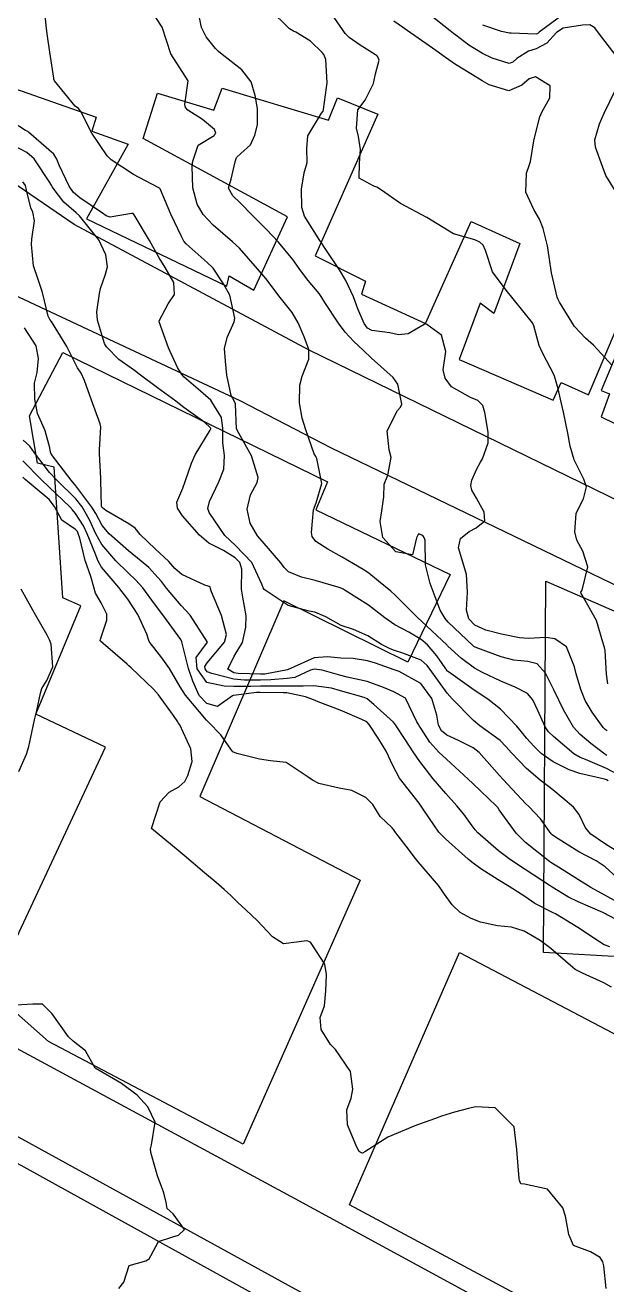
# Model space of a CAD drawing. Header units: metres. Extents: x 318500 to 325275, y 7408834 to 7428799.
# Drawn here: x 323436 to 323479.5, y 7418946.5 to 7419040.8 of the extents above; entities that cross this region are included whole.
import ezdxf

# ---------------------------------------------------------------- set-up
doc = ezdxf.new("R2010")
doc.units = ezdxf.units.M
doc.header["$MEASUREMENT"] = 0
for name, color, linetype in [('Curvas de Nivel 1m', 11, 'Continuous'), ('Curvas de Nivel 5m', 15, 'Continuous'), ('Edificações', 30, 'Continuous'), ('Linha Férrea', 20, 'Continuous'), ('Vias Primárias', 230, 'Continuous')]:
    doc.layers.add(name, color=color, linetype=linetype)

msp = doc.modelspace()

# ---------------------------------------------------------------- linework, layer by layer
at = {"layer": 'Curvas de Nivel 1m', "flags": 128}
for points, elevation in [([(323481.303, 7418984.173), (323479.504, 7418985.143), (323477.925, 7418985.812), (323477.516, 7418985.967), (323477.042, 7418986.235), (323475.533, 7418987.523), (323475.161, 7418987.881), (323474.896, 7418988.26), (323474.352, 7418989.474), (323473.976, 7418990.274), (323473.577, 7418990.749), (323472.655, 7418991.223), (323471.591, 7418991.68), (323470.217, 7418992.324), (323469.603, 7418992.654), (323468.629, 7418993.363), (323467.619, 7418994.293), (323467.589, 7418994.329), (323467.56, 7418994.361), (323465.647, 7418996.158), (323465.399, 7418996.393), (323463.675, 7418998.107), (323463.343, 7418998.415), (323462.43, 7418999.171), (323461.693, 7418999.751), (323461.281, 7419000.031), (323460.563, 7419000.457), (323459.707, 7419000.959), (323458.64, 7419001.557), (323457.725, 7419002.131), (323457.468, 7419002.494), (323457.412, 7419002.818), (323457.553, 7419004.493), (323457.765, 7419005.031), (323458.186, 7419006.486), (323457.808, 7419008.336), (323457.726, 7419008.491), (323457.608, 7419008.698), (323456.985, 7419010.503), (323456.711, 7419011.37), (323456.504, 7419012.51), (323456.541, 7419013.849), (323456.716, 7419014.508), (323457.206, 7419015.797), (323457.216, 7419016.501), (323456.869, 7419017.451), (323456.413, 7419018.513), (323455.951, 7419019.28), (323454.965, 7419020.535), (323454.537, 7419021.103), (323453.983, 7419021.826), (323453.372, 7419022.556), (323452.013, 7419024.086), (323451.485, 7419024.578), (323450.038, 7419025.811), (323449.307, 7419026.611), (323448.843, 7419027.404), (323448.512, 7419028.623), (323448.477, 7419030.242), (323448.522, 7419030.624), (323448.922, 7419031.814), (323450.129, 7419032.546), (323450.149, 7419032.581), (323450.164, 7419032.599), (323450.236, 7419032.703), (323450.134, 7419032.984), (323449.258, 7419033.73), (323448.148, 7419034.428), (323447.983, 7419034.632), (323447.937, 7419034.848), (323448.18, 7419036.63), (323446.884, 7419038.643), (323446.23, 7419040.65), (323444.893, 7419042.671)], 737), ([(323479.627, 7418984.198), (323479.491, 7418984.296), (323479.352, 7418984.342), (323477.498, 7418984.753), (323476.701, 7418985.039), (323475.511, 7418985.638), (323474.613, 7418986.264), (323474.047, 7418986.794), (323473.531, 7418987.388), (323473.129, 7418987.879), (323472.784, 7418988.291), (323471.559, 7418989.586), (323470.62, 7418990.319), (323469.58, 7418991.002), (323467.67, 7418992.359), (323467.631, 7418992.39), (323467.601, 7418992.425), (323466.802, 7418993.562), (323466.097, 7418994.383), (323465.626, 7418994.787), (323464.685, 7418995.349), (323463.642, 7418995.89), (323462.899, 7418996.421), (323461.664, 7418997.373), (323459.921, 7418998.466), (323459.77, 7418998.558), (323459.681, 7418998.603), (323459.475, 7418998.679), (323457.687, 7418999.203), (323456.648, 7418999.464), (323455.693, 7418999.866), (323455.36, 7419000.189), (323455.12, 7419000.529), (323453.724, 7419002.165), (323453.365, 7419002.554), (323452.808, 7419003.496), (323452.593, 7419004.562), (323452.844, 7419005.633), (323453.344, 7419006.554), (323453.404, 7419006.935), (323452.917, 7419008.559), (323451.839, 7419010.478), (323451.81, 7419010.541), (323451.805, 7419010.571), (323451.706, 7419012.421), (323451.664, 7419012.573), (323451.387, 7419013.058), (323451.074, 7419014.582), (323450.958, 7419015.642), (323450.891, 7419016.585), (323451.086, 7419017.419), (323451.616, 7419018.575), (323451.664, 7419018.855), (323451.296, 7419020.58), (323450.818, 7419021.427), (323450.039, 7419022.599), (323449.991, 7419022.656), (323449.586, 7419023.016), (323448.017, 7419024.416), (323447.857, 7419024.632), (323447.676, 7419024.983), (323446.888, 7419026.642), (323446.069, 7419028.53), (323446.019, 7419028.6), (323445.935, 7419028.652), (323444.084, 7419029.612), (323442.414, 7419030.705), (323442.105, 7419031.014), (323440.963, 7419032.722), (323440.146, 7419034.33), (323439.972, 7419034.557), (323439.707, 7419034.737), (323438.178, 7419036.635), (323438.119, 7419036.761), (323438.106, 7419036.836), (323437.807, 7419038.766), (323437.611, 7419040.156), (323437.549, 7419040.77), (323437.459, 7419041.554)], 736), ([(323479.519, 7418986.11), (323479.36, 7418986.202), (323478.325, 7418987.015), (323477.535, 7418987.684), (323477.028, 7418988.235), (323476.286, 7418989.515), (323475.933, 7418990.246), (323475.581, 7418990.979), (323474.93, 7418992.26), (323474.303, 7418992.966), (323473.609, 7418993.144), (323472.567, 7418993.253), (323471.612, 7418993.489), (323469.783, 7418994.164), (323469.619, 7418994.236), (323469.563, 7418994.275), (323469.499, 7418994.332), (323467.646, 7418996.089), (323467.407, 7418996.364), (323467.051, 7418996.977), (323466.521, 7418998.377), (323466.293, 7418998.988), (323465.947, 7419000.386), (323465.914, 7419002.2), (323465.867, 7419002.388), (323465.733, 7419002.574), (323465.427, 7419002.701), (323465.268, 7419002.395), (323464.976, 7419001.132), (323463.714, 7419001.354), (323462.738, 7419002.425), (323462.541, 7419003.635), (323462.667, 7419004.426), (323462.814, 7419005.468), (323462.843, 7419006.424), (323463.113, 7419007.097), (323463.371, 7419008.417), (323463.23, 7419009.008), (323463.071, 7419010.422), (323463.855, 7419011.948), (323464.076, 7419012.189), (323464.169, 7419012.407), (323463.883, 7419013.917), (323463.531, 7419014.415), (323461.911, 7419015.873), (323461.266, 7419016.45), (323460.572, 7419017.106), (323459.933, 7419017.815), (323459.437, 7419018.475), (323458.418, 7419020.031), (323458.132, 7419020.488), (323457.973, 7419020.708), (323457.165, 7419021.68), (323456.533, 7419022.512), (323456.306, 7419022.827), (323456.001, 7419023.244), (323454.943, 7419024.536), (323454.034, 7419025.496), (323452.954, 7419026.561), (323452.059, 7419027.486), (323451.511, 7419028.024), (323451.205, 7419028.583), (323451.387, 7419029.274), (323451.697, 7419030.576), (323451.8, 7419030.88), (323452.109, 7419031.189), (323452.846, 7419031.836), (323453.169, 7419032.56), (323453.357, 7419033.338), (323453.364, 7419034.558), (323453.19, 7419035.534), (323452.891, 7419036.563), (323452.193, 7419037.441), (323450.728, 7419038.592), (323450.435, 7419038.819), (323450.214, 7419039.039), (323449.526, 7419039.914), (323449.162, 7419040.616), (323448.896, 7419041.975)], 738), ([(323479.537, 7418987.941), (323479.392, 7418988.055), (323479.242, 7418988.204), (323478.434, 7418989.339), (323477.906, 7418990.225), (323477.582, 7418991.048), (323477.223, 7418992.234), (323477.09, 7418992.75), (323476.501, 7418994.241), (323475.629, 7418994.831), (323474.959, 7418994.931), (323473.629, 7418994.87), (323472.993, 7418994.926), (323471.633, 7418995.204), (323470.459, 7418995.5), (323469.643, 7418995.875), (323469.197, 7418996.337), (323469.016, 7418996.983), (323469.096, 7418998.339), (323469.024, 7418999.67), (323468.825, 7419000.343), (323468.405, 7419001.665), (323468.554, 7419002.348), (323469.201, 7419002.875), (323469.742, 7419003.162), (323470.394, 7419003.68), (323470.345, 7419004.324), (323469.771, 7419005.388), (323469.405, 7419005.964), (323469.347, 7419006.336), (323469.402, 7419006.719), (323469.799, 7419007.579), (323470.068, 7419008.065), (323470.208, 7419008.326), (323470.642, 7419009.508), (323470.634, 7419010.322), (323470.391, 7419011.789), (323470.235, 7419012.326), (323469.865, 7419012.685), (323469.301, 7419012.906), (323467.88, 7419013.708), (323467.417, 7419014.367), (323467.279, 7419014.99), (323467.461, 7419016.367), (323467.152, 7419017.592), (323466.054, 7419018.388), (323465.941, 7419018.43), (323465.905, 7419018.426), (323465.842, 7419018.391), (323464.649, 7419017.687), (323463.932, 7419017.604), (323463.269, 7419017.755), (323461.935, 7419017.944), (323461.599, 7419018.107), (323461.345, 7419018.449), (323460.869, 7419019.544), (323460.562, 7419020.461), (323459.988, 7419021.667), (323459.495, 7419022.475), (323458.432, 7419024.069), (323458.145, 7419024.489), (323458.023, 7419024.669), (323456.886, 7419026.507), (323456.68, 7419027.134), (323456.649, 7419028.511), (323456.868, 7419029.728), (323457.085, 7419030.505), (323457.057, 7419031.565), (323457.142, 7419032.505), (323458.147, 7419034.217), (323458.272, 7419034.365), (323458.31, 7419034.488), (323458.526, 7419036.135), (323458.572, 7419036.486), (323458.47, 7419038.223), (323458.394, 7419038.488), (323458.328, 7419038.606), (323458.213, 7419038.757), (323457.324, 7419039.607), (323456.228, 7419040.271), (323456.054, 7419040.348), (323455.753, 7419040.527), (323454.252, 7419041.999)], 739), ([(323480.215, 7419038.506), (323478.895, 7419040.22), (323478.617, 7419040.598), (323478.246, 7419040.812), (323477.694, 7419040.787), (323476.243, 7419040.569), (323475.746, 7419040.257), (323475.036, 7419039.46), (323474.221, 7419039.032), (323473.649, 7419038.858), (323472.777, 7419038.301), (323472.479, 7419038.033), (323472.204, 7419037.932), (323470.943, 7419038.323), (323470.215, 7419038.668), (323469.188, 7419039.309), (323468.227, 7419040.043), (323468.045, 7419040.179), (323467.791, 7419040.367), (323466.248, 7419041.605)], 742), ([(323476.253, 7419041.595), (323474.459, 7419040.277), (323474.344, 7419040.173), (323474.238, 7419040.134), (323472.347, 7419040.2), (323472.238, 7419040.203), (323471.629, 7419040.316), (323470.245, 7419040.807)], 743), ([(323479.907, 7419015.342), (323479.091, 7419016.212), (323478.53, 7419016.825), (323477.931, 7419017.36), (323477.097, 7419018.238), (323475.967, 7419020.062), (323475.871, 7419020.251), (323475.802, 7419020.423), (323475.385, 7419022.259), (323475.197, 7419023.447), (323475.067, 7419024.264), (323474.744, 7419025.565), (323474.477, 7419026.274), (323474.061, 7419026.994), (323473.453, 7419028.289), (323473.51, 7419029.705), (323473.709, 7419030.286), (323473.796, 7419030.593), (323474.091, 7419032.281), (323474.1, 7419032.311), (323474.133, 7419032.453), (323474.507, 7419033.922), (323474.648, 7419034.273), (323475.264, 7419035.357), (323475.266, 7419036.264), (323474.19, 7419036.934), (323473.702, 7419036.773), (323473.161, 7419036.295), (323472.176, 7419035.89), (323470.72, 7419036.325), (323470.185, 7419036.64), (323469.456, 7419037.076), (323468.202, 7419037.848), (323467.439, 7419038.372), (323466.722, 7419038.889), (323466.218, 7419039.24), (323464.578, 7419040.407), (323464.234, 7419040.658), (323463.568, 7419041.093)], 741), ([(323480.083, 7419028.489), (323479.436, 7419029.552), (323479.186, 7419030.214), (323478.669, 7419031.674), (323478.617, 7419032.223), (323478.967, 7419033.398), (323479.326, 7419034.213), (323480.178, 7419035.952)], 742), ([(323481.14, 7418976.174), (323479.403, 7418977.76), (323478.719, 7418978.207), (323477.42, 7418978.897), (323475.689, 7418979.994), (323475.439, 7418980.169), (323475.357, 7418980.251), (323474.563, 7418981.375), (323473.67, 7418982.277), (323473.463, 7418982.481), (323471.754, 7418984.306), (323471.494, 7418984.603), (323469.962, 7418986.326), (323469.523, 7418986.672), (323468.418, 7418987.235), (323467.533, 7418987.639), (323467.131, 7418987.959), (323466.924, 7418988.369), (323466.795, 7418989.128), (323466.428, 7418990.377), (323465.587, 7418991.5), (323463.966, 7418992.406), (323463.601, 7418992.528), (323462.19, 7418993.015), (323461.608, 7418993.2), (323460.522, 7418993.369), (323459.609, 7418993.407), (323458.594, 7418993.496), (323457.609, 7418993.415), (323455.6, 7418992.52), (323453.923, 7418992.208), (323453.595, 7418992.191), (323451.914, 7418992.246), (323451.596, 7418992.286), (323451.134, 7418992.577), (323451.61, 7418993.556), (323452.236, 7418994.561), (323452.485, 7418995.709), (323452.52, 7418996.557), (323452.269, 7418997.963), (323452.171, 7418998.565), (323452.197, 7419000.063), (323452.038, 7419000.567), (323451.705, 7419000.911), (323450.832, 7419001.465), (323449.721, 7419002.005), (323449.014, 7419002.611), (323447.751, 7419004.06), (323447.368, 7419004.634), (323447.323, 7419005.076), (323447.775, 7419006.13), (323447.96, 7419006.627), (323448.415, 7419008.007), (323448.706, 7419008.617), (323449.829, 7419010.473), (323449.866, 7419010.599), (323449.862, 7419010.631), (323449.831, 7419010.678), (323449.412, 7419011.031), (323447.853, 7419012.16), (323447.255, 7419012.636), (323445.875, 7419013.644), (323444.496, 7419014.671), (323444.154, 7419014.938), (323443.894, 7419015.117), (323442.975, 7419015.768), (323442.057, 7419016.708), (323441.914, 7419016.957), (323441.38, 7419018.716), (323441.324, 7419019.341), (323441.524, 7419020.714), (323441.615, 7419021.072), (323441.984, 7419022.155), (323442.125, 7419022.708), (323442.003, 7419023.596), (323441.484, 7419024.715), (323440.047, 7419026.528), (323439.794, 7419026.734), (323438.855, 7419027.545), (323438.068, 7419028.583), (323438, 7419028.691), (323437.959, 7419028.762), (323437.829, 7419029.009), (323436.64, 7419030.782), (323436.107, 7419031.273), (323435.153, 7419031.761)], 734), ([(323480.315, 7418975.132), (323479.374, 7418975.646), (323478.332, 7418976.21), (323477.389, 7418976.8), (323475.9, 7418977.745), (323475.407, 7418978.055), (323475.127, 7418978.254), (323473.43, 7418979.597), (323472.725, 7418980.287), (323471.457, 7418982.046), (323471.357, 7418982.2), (323471.27, 7418982.303), (323469.485, 7418984.019), (323469.147, 7418984.335), (323467.512, 7418985.84), (323466.951, 7418986.366), (323466.271, 7418987.116), (323465.538, 7418988.23), (323465.478, 7418988.329), (323465.437, 7418988.391), (323465.3, 7418988.636), (323464.454, 7418990.401), (323463.577, 7418990.885), (323462.809, 7418991.195), (323461.588, 7418991.64), (323460.083, 7418991.973), (323459.594, 7418992.086), (323458.196, 7418992.484), (323457.601, 7418992.57), (323457.345, 7418992.494), (323456.149, 7418991.955), (323455.59, 7418991.869), (323454.359, 7418991.762), (323453.588, 7418991.737), (323452.398, 7418991.747), (323451.589, 7418991.822), (323449.947, 7418992.243), (323449.597, 7418992.379), (323449.439, 7418992.602), (323449.423, 7418992.781), (323449.604, 7418993.044), (323450.885, 7418994.581), (323451.035, 7418995.172), (323450.664, 7418996.585), (323449.917, 7418998.356), (323449.842, 7418998.598), (323449.81, 7418998.727), (323449.682, 7418998.793), (323449.432, 7418998.853), (323447.69, 7418999.656), (323447.187, 7419000.119), (323446.732, 7419000.635), (323445.714, 7419001.594), (323444.591, 7419002.667), (323444.194, 7419003.133), (323443.738, 7419003.452), (323442.004, 7419004.441), (323441.75, 7419004.651), (323441.731, 7419004.681), (323441.718, 7419004.7), (323441.676, 7419004.777), (323441.645, 7419006.711), (323441.644, 7419006.85), (323441.542, 7419008.713), (323441.535, 7419008.991), (323441.639, 7419010.712), (323441.596, 7419010.95), (323440.936, 7419012.719), (323440.423, 7419014.184), (323440.155, 7419014.727), (323439.894, 7419015.145), (323439.357, 7419016.191), (323439.099, 7419016.742), (323437.938, 7419018.597), (323437.824, 7419018.762), (323437.69, 7419019.017), (323437.27, 7419020.77), (323436.949, 7419021.745), (323436.604, 7419022.781), (323436.434, 7419024.363), (323436.472, 7419024.783), (323436.671, 7419026.15), (323436.545, 7419026.783), (323436.396, 7419027.127), (323436.067, 7419028.441), (323435.989, 7419028.791), (323435.789, 7419029.078)], 733), ([(323481.346, 7418973.255), (323479.502, 7418974.198), (323479.414, 7418974.253), (323479.361, 7418974.281), (323479.211, 7418974.352), (323477.369, 7418975.15), (323476.642, 7418975.501), (323475.438, 7418976.249), (323475.381, 7418976.286), (323475.282, 7418976.351), (323473.399, 7418977.562), (323472.318, 7418978.291), (323471.42, 7418978.979), (323469.857, 7418980.324), (323469.658, 7418980.542), (323469.445, 7418980.847), (323468.817, 7418981.703), (323468.293, 7418982.347), (323467.474, 7418983.271), (323466.526, 7418984.37), (323465.509, 7418985.664), (323465.01, 7418986.388), (323464.42, 7418987.292), (323463.703, 7418988.408), (323463.543, 7418988.609), (323462.074, 7418989.921), (323461.568, 7418990.339), (323461.361, 7418990.442), (323459.577, 7418990.95), (323458.908, 7418991.142), (323457.582, 7418991.322), (323456.792, 7418991.291), (323455.582, 7418991.301), (323454.811, 7418991.298), (323453.581, 7418991.287), (323452.857, 7418991.275), (323451.581, 7418991.275), (323450.867, 7418991.295), (323449.584, 7418991.565), (323448.855, 7418992.607), (323448.767, 7418993.45), (323449.62, 7418994.6), (323448.322, 7418996.613), (323447.661, 7418997.334), (323446.558, 7418998.637), (323446.174, 7418999.132), (323445.69, 7418999.695), (323445.223, 7419000.185), (323444.667, 7419000.665), (323443.711, 7419001.439), (323442.267, 7419002.695), (323441.736, 7419003.338), (323441.254, 7419004.217), (323440.965, 7419004.712), (323439.774, 7419006.303), (323439.423, 7419006.735), (323438.02, 7419008.543), (323437.886, 7419008.759), (323437.872, 7419008.82), (323437.814, 7419009.146), (323437.477, 7419010.414), (323437.309, 7419010.768), (323436.896, 7419011.723), (323436.682, 7419012.778), (323436.679, 7419013.977), (323436.874, 7419014.775), (323436.973, 7419015.846), (323436.791, 7419016.777), (323435.93, 7419018.124)], 732), ([(323479.745, 7418971.772), (323479.326, 7418971.937), (323478.887, 7418972.204), (323477.345, 7418973.228), (323475.665, 7418974.245), (323475.458, 7418974.346), (323475.361, 7418974.39), (323474.132, 7418975.033), (323473.373, 7418975.539), (323472.212, 7418976.292), (323471.387, 7418976.79), (323470.095, 7418977.624), (323469.407, 7418978.107), (323469.147, 7418978.334), (323467.433, 7418979.876), (323466.953, 7418980.365), (323465.823, 7418982.009), (323465.581, 7418982.379), (323465.462, 7418982.533), (323464.009, 7418984.402), (323463.504, 7418985.349), (323463.004, 7418986.418), (323462.441, 7418987.339), (323461.736, 7418988.437), (323461.543, 7418988.627), (323461.176, 7418988.814), (323459.555, 7418989.492), (323457.912, 7418990.137), (323457.567, 7418990.28), (323456.953, 7418990.499), (323455.574, 7418990.788), (323455.292, 7418990.805), (323453.574, 7418990.829), (323453.298, 7418990.82), (323451.57, 7418990.603), (323451.545, 7418990.596), (323451.483, 7418990.571), (323450.368, 7418989.778), (323449.561, 7418989.997), (323448.998, 7418990.606), (323448.514, 7418991.683), (323448.193, 7418992.614), (323447.728, 7418994.51), (323447.707, 7418994.619), (323447.623, 7418994.789), (323446.267, 7418996.641), (323445.662, 7418997.474), (323444.773, 7418998.664), (323444.259, 7418999.245), (323443.691, 7418999.796), (323442.768, 7419000.689), (323441.718, 7419001.905), (323441.273, 7419002.707), (323440.784, 7419003.758), (323440.239, 7419004.723), (323439.759, 7419005.326), (323438.321, 7419006.752), (323437.788, 7419007.311), (323436.669, 7419008.771), (323436.308, 7419009.268), (323435.819, 7419009.727)], 731), ([(323479.46, 7418946.193), (323479.302, 7418947.899), (323479.232, 7418948.197), (323479.015, 7418948.514), (323478.29, 7418948.939), (323477.028, 7418949.413), (323476.672, 7418950.226), (323476.425, 7418951.601), (323476.229, 7418952.232), (323475.081, 7418953.63), (323473.363, 7418953.998), (323473.086, 7418954.03), (323472.97, 7418954.281), (323472.955, 7418954.418), (323472.807, 7418956.283), (323472.794, 7418956.612), (323472.583, 7418958.286), (323471.161, 7418959.726), (323469.68, 7418959.805), (323469.16, 7418959.663), (323468.111, 7418959.391), (323467.151, 7418959.087), (323466.614, 7418958.899), (323465.14, 7418958.38), (323463.131, 7418957.514), (323461.407, 7418956.436), (323461.228, 7418956.329), (323461.119, 7418956.345), (323460.975, 7418956.441), (323460.802, 7418956.765), (323460.093, 7418958.45), (323460.046, 7418959.562), (323460.367, 7418960.448), (323460.513, 7418961.113), (323460.334, 7418962.449), (323459.216, 7418964.101), (323459.031, 7418964.276), (323458.836, 7418964.466), (323458.137, 7418965.576), (323458.047, 7418966.478), (323458.375, 7418967.362), (323458.48, 7418968.472), (323458.538, 7418969.717), (323458.419, 7418970.473), (323457.325, 7418972.13), (323457.056, 7418972.224), (323455.322, 7418971.995), (323454.495, 7418972.528), (323453.348, 7418973.761), (323452.943, 7418974.136), (323452.482, 7418974.553), (323451.904, 7418975.101), (323451.371, 7418975.628), (323450.875, 7418976.078), (323450.273, 7418976.587), (323449.391, 7418977.327), (323447.864, 7418978.615), (323447.416, 7418978.993), (323445.44, 7418980.65), (323446.067, 7418982.641), (323446.752, 7418983.35), (323447.477, 7418983.77), (323447.934, 7418984.164), (323448.159, 7418984.613), (323448.468, 7418985.648), (323448.386, 7418986.611), (323447.538, 7418988.401), (323447.452, 7418988.535), (323447.394, 7418988.622), (323447.08, 7418989.094), (323445.954, 7418990.644), (323445.576, 7418991.083), (323443.898, 7418992.676), (323443.743, 7418992.82), (323443.603, 7418992.951), (323441.821, 7418994.495), (323441.62, 7418994.674), (323441.597, 7418994.7), (323441.595, 7418994.726), (323441.622, 7418994.809), (323442.097, 7418996.241), (323442.078, 7418996.696), (323441.658, 7418997.533), (323441.225, 7418998.266), (323441.109, 7418998.708), (323440.89, 7418999.504), (323440.469, 7419000.718), (323440.061, 7419002.389), (323439.947, 7419002.727), (323439.878, 7419002.875), (323439.733, 7419003.04), (323438.727, 7419003.732), (323438.167, 7419004.754), (323437.758, 7419005.279), (323435.974, 7419006.778), (323435.783, 7419006.961)], 729), ([(323435.491, 7418984.901), (323436.073, 7418986.206), (323436.25, 7418986.773), (323436.481, 7418987.82), (323436.679, 7418988.769), (323436.832, 7418989.486), (323437.107, 7418990.765), (323437.218, 7418991.119), (323437.58, 7418991.721), (323438.04, 7418992.753), (323437.928, 7418994.442), (323437.802, 7418994.757), (323437.625, 7418995.107), (323436.662, 7418996.77), (323435.668, 7418998.562)], 728), ([(323442.975, 7418946.202), (323443.349, 7418946.674), (323443.763, 7418947.905), (323445.004, 7418948.26), (323445.252, 7418948.401), (323445.386, 7418948.644), (323445.955, 7418949.707), (323447.032, 7418950.07), (323447.461, 7418950.188), (323447.908, 7418950.611), (323447.052, 7418951.79), (323446.612, 7418952.183), (323446.516, 7418952.628), (323446.348, 7418953.354), (323445.883, 7418954.638), (323445.39, 7418956.372), (323445.364, 7418956.646), (323445.419, 7418956.942), (323445.71, 7418958.641), (323445.157, 7418959.805), (323444.35, 7418960.662), (323443.183, 7418961.548), (323441.2, 7418962.7), (323440.48, 7418963.979), (323439.561, 7418964.725), (323439.224, 7418965.028), (323437.982, 7418966.749), (323437.261, 7418967.473), (323436.551, 7418967.477), (323435.259, 7418967.413)], 728)]:
    msp.add_lwpolyline(points, dxfattribs=dict(at, elevation=elevation))
at = {"layer": 'Curvas de Nivel 5m', "flags": 128}
for points, elevation in [([(323479.589, 7418991.469), (323479.507, 7418992.201), (323479.389, 7418993.975), (323479.343, 7418994.204), (323479.231, 7418994.601), (323478.756, 7418996.213), (323477.678, 7418998.107), (323477.589, 7418998.231), (323477.586, 7418998.326), (323477.683, 7418998.491), (323478.102, 7419000.224), (323477.718, 7419001.402), (323477.284, 7419002.234), (323477.123, 7419002.853), (323477.228, 7419004.235), (323477.387, 7419004.61), (323477.771, 7419005.323), (323477.988, 7419006.227), (323477.789, 7419006.806), (323477.083, 7419008.237), (323476.784, 7419009.282), (323476.611, 7419010.242), (323476.277, 7419011.825), (323476.188, 7419012.247), (323475.88, 7419013.558), (323475.686, 7419014.253), (323475.568, 7419014.582), (323474.71, 7419016.268), (323474.465, 7419016.812), (323474.062, 7419018.278), (323473.943, 7419018.506), (323472.499, 7419020.302), (323471.98, 7419020.96), (323470.963, 7419022.32), (323470.427, 7419023.915), (323470.263, 7419024.328), (323470.023, 7419024.558), (323469.628, 7419024.733), (323468.032, 7419025.182), (323466.05, 7419026.39), (323464.065, 7419027.441), (323462.648, 7419028.431), (323462.307, 7419028.661), (323462.083, 7419028.752), (323460.977, 7419029.35), (323461.007, 7419030.456), (323461.074, 7419031.497), (323460.922, 7419032.458), (323460.767, 7419033.091), (323460.867, 7419034.459), (323461.432, 7419035.179), (323462.046, 7419036.442), (323462.067, 7419036.556), (323462.191, 7419037.147), (323462.476, 7419038.166), (323462.385, 7419038.437), (323462.294, 7419038.522), (323462.211, 7419038.574), (323461.056, 7419039.295), (323460.224, 7419039.882), (323459.938, 7419040.184), (323459.735, 7419040.475), (323458.535, 7419042.208)], 740), ([(323481.276, 7418978.308), (323479.429, 7418979.454), (323478.333, 7418980.217), (323477.923, 7418980.701), (323477.455, 7418981.682), (323477.014, 7418982.234), (323475.479, 7418983.531), (323474.524, 7418984.264), (323473.503, 7418985.13), (323472.374, 7418986.297), (323471.981, 7418986.76), (323471.529, 7418987.221), (323470.018, 7418988.325), (323469.546, 7418988.722), (323467.943, 7418990.354), (323467.576, 7418990.786), (323466.416, 7418992.378), (323466.073, 7418992.851), (323465.609, 7418993.247), (323464.243, 7418993.774), (323463.616, 7418993.963), (323463.289, 7418994.087), (323462.646, 7418994.425), (323461.629, 7418995.062), (323460.544, 7418995.548), (323459.641, 7418995.844), (323458.474, 7418996.482), (323457.655, 7418996.837), (323457.235, 7418996.918), (323455.662, 7418997.347), (323453.873, 7418998.547), (323453.787, 7418998.654), (323453.684, 7418998.943), (323452.952, 7419000.557), (323451.719, 7419001.83), (323450.925, 7419002.582), (323449.755, 7419004.291), (323449.649, 7419004.602), (323449.765, 7419005.121), (323450.462, 7419006.59), (323450.84, 7419007.539), (323450.903, 7419008.584), (323450.761, 7419009.523), (323450.773, 7419010.586), (323450.669, 7419011.415), (323449.956, 7419012.599), (323449.862, 7419012.704), (323449.095, 7419013.388), (323447.887, 7419014.438), (323447.701, 7419014.632), (323447.369, 7419015.162), (323446.691, 7419016.642), (323446.006, 7419018.583), (323445.998, 7419018.649), (323446.683, 7419019.919), (323447.16, 7419020.638), (323447.094, 7419021.523), (323446.448, 7419022.645), (323446.001, 7419023.382), (323445.267, 7419024.661), (323444.121, 7419026.607), (323444.08, 7419026.68), (323444.067, 7419026.697), (323444.05, 7419026.702), (323443.92, 7419026.682), (323442.343, 7419026.408), (323442.047, 7419026.513), (323441.758, 7419026.713), (323440.061, 7419027.879), (323439.592, 7419028.264), (323439.256, 7419028.742), (323438.523, 7419030.324), (323438.348, 7419030.756), (323438.106, 7419031.133), (323436.223, 7419032.789), (323436.171, 7419032.83), (323436.131, 7419032.849), (323436.005, 7419032.918), (323434.143, 7419034.106)], 735), ([(323479.859, 7418968.765), (323479.289, 7418969.074), (323477.695, 7418969.817), (323477.298, 7418970.007), (323477.158, 7418970.081), (323476.98, 7418970.225), (323475.321, 7418971.664), (323474.538, 7418972.262), (323473.34, 7418972.946), (323472.393, 7418973.24), (323471.346, 7418973.357), (323470.055, 7418973.614), (323469.353, 7418973.888), (323468.546, 7418974.342), (323467.932, 7418974.918), (323467.374, 7418975.726), (323466.915, 7418976.365), (323465.406, 7418978.131), (323465.19, 7418978.383), (323464.491, 7418979.327), (323463.652, 7418980.407), (323463.566, 7418980.533), (323463.443, 7418980.698), (323462.558, 7418981.53), (323461.999, 7418982.432), (323461.468, 7418982.963), (323460.435, 7418983.491), (323459.478, 7418983.667), (323457.948, 7418984.018), (323457.487, 7418984.27), (323457.163, 7418984.495), (323455.506, 7418985.57), (323454.342, 7418985.697), (323453.509, 7418985.819), (323451.819, 7418986.262), (323451.517, 7418986.391), (323451.36, 7418986.572), (323450.609, 7418987.662), (323449.707, 7418988.597), (323449.542, 7418988.758), (323447.972, 7418990.616), (323447.579, 7418991.242), (323446.78, 7418992.632), (323446.275, 7418993.308), (323445.615, 7418994.198), (323445.41, 7418994.445), (323445.261, 7418994.655), (323445.089, 7418995.198), (323444.414, 7418996.669), (323443.667, 7418997.816), (323442.971, 7418998.687), (323441.693, 7419000.205), (323441.414, 7419000.704), (323441.236, 7419001.178), (323440.61, 7419002.717), (323440.328, 7419003.313), (323439.745, 7419004.24), (323439.526, 7419004.512), (323439.321, 7419004.736), (323437.772, 7419006.202), (323437.162, 7419006.766), (323435.801, 7419008.178)], 730)]:
    msp.add_lwpolyline(points, dxfattribs=dict(at, elevation=elevation))
at = {"layer": 'Edificações'}
for points in [[(323427.26, 7419038.834), (323441.297, 7419033.917), (323440.957, 7419032.851), (323443.675, 7419031.881), (323440.567, 7419026.299), (323451.058, 7419021.241), (323451.253, 7419022.017), (323453.097, 7419020.95), (323455.622, 7419026.44), (323444.798, 7419032.306), (323445.866, 7419035.7), (323450.089, 7419034.439), (323450.72, 7419036.088), (323458.687, 7419033.679), (323459.346, 7419035.363), (323462.372, 7419034.145), (323457.686, 7419023.518), (323461.444, 7419021.617), (323461.151, 7419020.642), (323465.934, 7419018.449), (323469.358, 7419026.103), (323473.018, 7419024.446), (323471.063, 7419019.211), (323470.038, 7419019.991), (323468.477, 7419015.75), (323475.504, 7419012.728), (323476.09, 7419014.044), (323478.14, 7419013.118), (323482.328, 7419022.973)], [(323484.284, 7419025.857), (323479.103, 7419013.439), (323479.728, 7419013.2), (323479.087, 7419011.475), (323486.12, 7419008.036)]]:
    msp.add_lwpolyline(points, dxfattribs=at)
for points in [[(323452.286, 7418956.997), (323437.721, 7418964.684), (323434.643, 7418967.404), (323433.577, 7418968.764), (323441.982, 7418986.718), (323436.772, 7418989.202), (323440.146, 7418997.32), (323438.785, 7418997.911), (323438.131, 7419007.692), (323436.888, 7419007.987), (323436.296, 7419011.535), (323438.784, 7419016.276), (323458.597, 7419006.594), (323457.742, 7419004.503), (323467.779, 7418999.671), (323464.622, 7418993.106), (323455.33, 7418997.7), (323449.053, 7418983.041), (323461.043, 7418976.767)], [(323506.352, 7418968.145), (323497.856, 7418968.61), (323497.963, 7418960.318), (323493.578, 7418960.402), (323493.75, 7418966.6), (323489.326, 7418966.772), (323489.327, 7418970.786), (323488.066, 7418970.858), (323487.749, 7418987.289), (323483.773, 7418987.346), (323483.773, 7418990.454), (323480.95, 7418990.454), (323480.95, 7418971.004), (323474.785, 7418971.349), (323474.957, 7418999.156), (323489.072, 7418992.999), (323505.443, 7418984.18), (323506.339, 7418983.828)], [(323460.259, 7418952.448), (323468.481, 7418971.35), (323489.921, 7418960.083), (323490.708, 7418961.413), (323500, 7418955.897), (323491.293, 7418935.796)], [(323432.31, 7418957.24), (323422.966, 7418939.673), (323432.174, 7418934.31), (323430.034, 7418930.278), (323453.478, 7418917.043), (323454.946, 7418919.671), (323463.816, 7418914.966), (323464.978, 7418917.105), (323481.208, 7418908.473), (323483.088, 7418911.935), (323489.112, 7418908.639), (323490.263, 7418910.747), (323490.954, 7418910.364), (323497.367, 7418921.987), (323484.317, 7418929.048), (323474.758, 7418934.154), (323465.58, 7418939.188), (323459.548, 7418942.189)]]:
    msp.add_lwpolyline(points, close=True, dxfattribs=at)
at = {"layer": 'Linha Férrea'}
for points in [[(323843.705, 7420529.863, -0.339852), (323771.4, 7420065.587), (323704.487, 7420002.468, 0.137972), (323573.117, 7419776.141), (323569.018, 7419760.257, 0.009911), (323565.266, 7419744.042), (323557.569, 7419705.285), (323544.41, 7419647.347), (323509.546, 7419502.298), (323475.425, 7419363.32), (323454.167, 7419264.774, -0.048865), (323374.489, 7419022.071), (323336.216, 7418936.841), (323318.171, 7418898.232), (323303.703, 7418864.835, 0.016709)], [(323303.703, 7418864.835), (323318.171, 7418898.232), (323336.216, 7418936.841), (323374.489, 7419022.071, 0.048865), (323454.167, 7419264.774), (323475.425, 7419363.32), (323509.546, 7419502.298), (323544.41, 7419647.347), (323557.569, 7419705.285), (323565.266, 7419744.042, -0.009911), (323569.018, 7419760.257), (323573.117, 7419776.141, -0.137972), (323704.487, 7420002.468), (323771.4, 7420065.587, 0.339852), (323843.705, 7420529.863, 0.104587)], [(323840.146, 7420527.887, -0.339824), (323768.602, 7420068.543), (323704.141, 7420007.763, 0.140169), (323569.283, 7419777.13), (323565.155, 7419761.392, -0.000234), (323561.228, 7419744.645), (323553.453, 7419705.875), (323540.362, 7419648.042), (323505.529, 7419503.284), (323471.394, 7419364.249), (323450.124, 7419265.645, -0.047372), (323375.492, 7419034.63), (323347.077, 7418970.203), (323316.211, 7418903.384), (323295.96, 7418857.357)], [(323295.96, 7418857.357), (323316.211, 7418903.384), (323347.077, 7418970.203), (323375.492, 7419034.63, 0.047372), (323450.124, 7419265.645), (323471.394, 7419364.249), (323505.529, 7419503.284), (323540.362, 7419648.042), (323553.453, 7419705.875), (323561.228, 7419744.645, 0.000234), (323565.155, 7419761.392), (323569.283, 7419777.13, -0.140169), (323704.141, 7420007.763), (323768.602, 7420068.543, 0.339824), (323840.146, 7420527.887, 0.098634)]]:
    msp.add_lwpolyline(points, format="xyb", dxfattribs=at)
at = {"layer": 'Vias Primárias'}
for points in [[(323715.644, 7420145.548, 0), (323709.04, 7420132.939)], [(323831.088, 7420001.787, 0), (323833.844, 7420008.443, 0.220888)], [(323568.081, 7418963.54), (323538.431, 7418976.943), (323515.751, 7418987.394), (323511.688, 7418988.726), (323512.069, 7418989.898), (323487.78, 7419001.556), (323457.244, 7419016.453), (323439.642, 7419025.878), (323429.952, 7419032.493, -0.175262)], [(323565.705, 7418957.218), (323521.208, 7418978.972), (323484.924, 7418996.577), (323458.898, 7419009.127), (323452.063, 7419012.672), (323434.756, 7419020.788, 0.685977), (323430.741, 7419017.385), (323433.386, 7419006.626), (323434.612, 7419000.417)], [(323434.655, 7419000), (323435.289, 7418992.03), (323433.629, 7418984.267), (323428.845, 7418969.913, 0.223818), (323429.089, 7418967.868, 0.17043), (323430.308, 7418966.894), (323456.173, 7418952.94), (323495.278, 7418931.653), (323536.138, 7418909.2), (323543.834, 7418905.088)], [(323541.199, 7418899.379), (323507.788, 7418917.885), (323465.055, 7418941.285), (323430.895, 7418960.027, 0.019318), (323428.996, 7418960.975, 0.430147), (323425.698, 7418959.628), (323424.148, 7418956.274), (323421.999, 7418947.141, 0.028215), (323421.15, 7418942.33, 0.175041), (323422.449, 7418936.74), (323426.605, 7418929.825), (323428.904, 7418926.831), (323431.102, 7418924.735), (323439.896, 7418919.145), (323445.699, 7418916.237, 0.183652), (323449.085, 7418915.893, -0.03637), (323452.782, 7418916.602, -0.05835)]]:
    msp.add_lwpolyline(points, format="xyb", dxfattribs=at)

doc.saveas('drawing.dxf')
